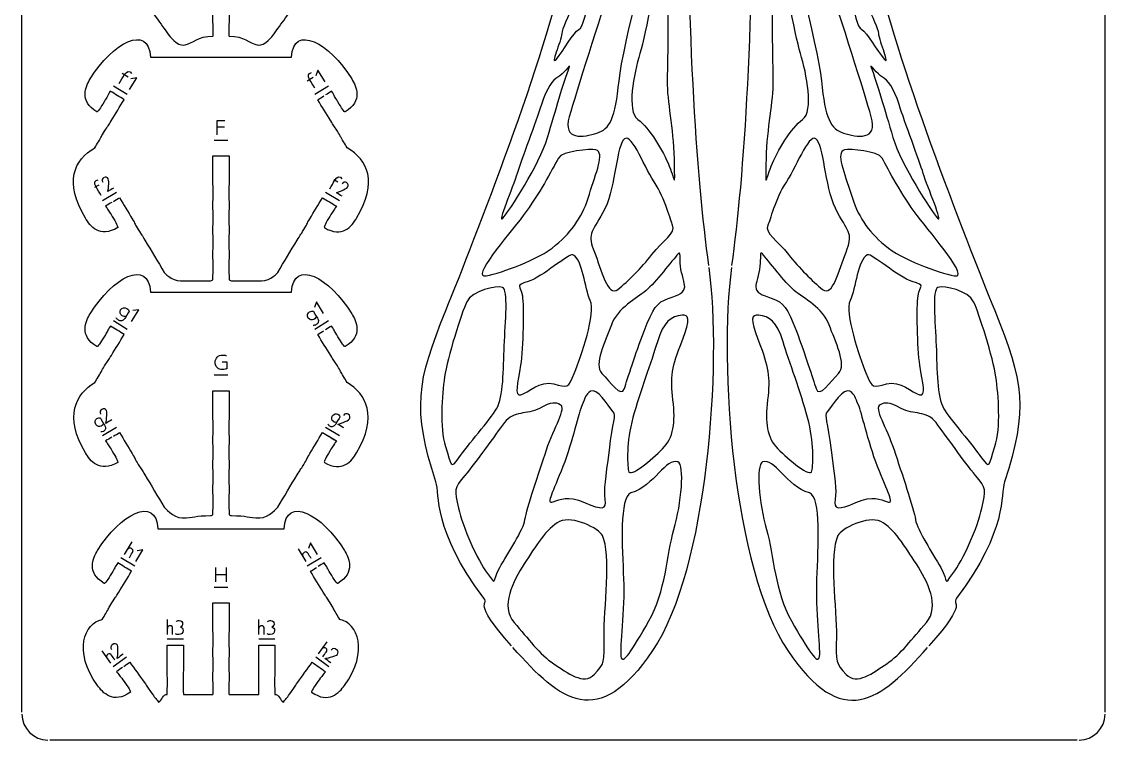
# Model space of a CAD drawing. Extents: x 0 to 200, y 0 to 300.
# Drawn here: x 0.1 to 200.1, y 0.1 to 132.7 of the extents above; entities that cross this region are included whole.
import ezdxf

# ---------------------------------------------------------------- set-up
doc = ezdxf.new("R2010")
doc.units = 0
doc.header["$MEASUREMENT"] = 0
doc.layers.add('DEFAULT', color=7, linetype='CONTINUOUS')

msp = doc.modelspace()

# ---------------------------------------------------------------- linework, layer by layer
at = {"layer": 'DEFAULT', "color": 1}
for points in [[(0.1, 5.28), (0.1, 294.92)], [(200.1, 5.28), (200.1, 294.92)], [(194.92, 0.1), (5.28, 0.1)]]:
    msp.add_lwpolyline(points, dxfattribs=at)
at = {"layer": 'DEFAULT', "color": 7}
for points in [[(18.65, 123.16), (19.78, 122.47)], [(20, 120.12), (21.33, 122.28), (20.25, 122.14)], [(52.78, 121.72), (53.91, 122.41)], [(56.1, 121.55), (54.78, 123.71), (54.42, 122.68)], [(19.59, 119.2), (17.03, 120.77)], [(56.74, 120.76), (54.18, 119.19)], [(36.18, 111.79), (36.18, 114.42), (37.59, 114.42)], [(36.18, 113.26), (37.51, 113.26)], [(35.64, 110.79), (38.14, 110.79)], [(13.61, 102.1), (14.38, 102.56)], [(57.72, 103.56), (58.48, 103.11)], [(17.61, 101.13), (15.03, 99.58)], [(58.75, 99.58), (56.17, 101.13)], [(55.81, 78.82), (54.49, 80.99), (54.12, 79.96)], [(20.39, 77.34), (21.72, 79.5), (20.64, 79.36)], [(19.6, 75.9), (17.04, 77.46)], [(56.74, 77.46), (54.18, 75.89)], [(35.64, 67.49), (38.14, 67.49)], [(17.61, 57.82), (15.03, 56.28)], [(55.61, 56.88), (58.18, 55.34)], [(58.75, 56.28), (56.17, 57.82)], [(19.07, 34.35), (20.51, 36.71)], [(54.71, 34.35), (53.39, 36.51), (53.02, 35.48)], [(21.16, 33.07), (22.48, 35.23), (21.4, 35.08)], [(52.62, 33.07), (51.17, 35.43)], [(20.96, 32.22), (18.4, 33.79)], [(55.37, 33.79), (52.81, 32.22)], [(35.91, 29.36), (35.91, 31.99)], [(37.86, 30.6), (35.91, 30.6)], [(37.86, 31.99), (37.86, 29.36)], [(35.64, 28.36), (38.14, 28.36)], [(27, 19.59), (27, 22.36)], [(43.89, 19.59), (43.89, 22.36)], [(29.94, 18.77), (26.94, 18.77)], [(46.84, 18.77), (43.84, 18.77)], [(54.88, 16.05), (56.49, 18.29)], [(16.54, 14.36), (14.93, 16.61)], [(19.42, 15.41), (16.98, 13.66)], [(56.79, 13.66), (54.36, 15.41)]]:
    msp.add_lwpolyline(points, dxfattribs=at)
at = {"layer": 'DEFAULT', "color": 1}
for points, knots in [([(112.41, 188.32), (112.85, 188.4), (113.28, 188.48), (113.72, 188.55), (113.46, 190.05), (113.19, 191.54), (112.93, 193.03), (112.74, 194.15), (112.69, 194.02), (112.48, 195.26), (112.26, 196.51), (112.34, 196.39), (112.14, 197.51), (114.97, 198.01), (118.01, 196.78), (118.38, 194.65), (119.04, 190.92), (119.5, 182.3), (120.51, 180.51), (122.74, 176.54), (123.11, 177.27), (123.05, 171.42), (122.63, 132.82), (124.58, 103.84), (126.87, 87.65)], [0, 0, 0, 0, 3.756661, 3.756661, 3.756661, 16.652691, 16.652691, 16.652691, 17.652691, 17.652691, 17.652691, 18.652691, 18.652691, 18.652691, 19.652691, 19.652691, 19.652691, 20.652691, 20.652691, 20.652691, 21.652691, 21.652691, 21.652691, 22.652691, 22.652691, 22.652691, 22.652691]), ([(131.18, 87.65), (133.47, 103.84), (135.42, 132.82), (135, 171.42), (134.94, 177.27), (135.31, 176.54), (137.54, 180.51), (138.55, 182.3), (139.01, 190.92), (139.67, 194.65), (140.04, 196.78), (143.08, 198.01), (145.91, 197.51), (145.71, 196.39), (145.8, 196.51), (145.58, 195.26), (145.36, 194.02), (145.32, 194.15), (145.12, 193.03), (144.86, 191.54), (144.6, 190.05), (144.33, 188.55), (144.77, 188.48), (145.2, 188.4), (145.64, 188.32)], [0, 0, 0, 0, 1, 1, 1, 2, 2, 2, 3, 3, 3, 4, 4, 4, 5, 5, 5, 6, 6, 6, 18.89603, 18.89603, 18.89603, 22.652691, 22.652691, 22.652691, 22.652691]), ([(90.52, 17.5), (82.84, 26.21), (86.53, 24.77), (85.39, 26.3), (75.88, 38.98), (77.33, 45.43), (76.55, 47.79), (72.16, 61.19), (73.04, 66.19), (78.36, 79.35), (83.68, 92.51), (97.08, 126.48), (100.42, 143.62), (104.67, 165.41), (105.83, 155.1), (105.36, 161.7), (104.9, 168.3), (105.29, 171.05), (106.12, 173.44), (106.95, 175.82), (103.68, 176.28), (103.36, 179.89), (103.09, 182.84), (105.67, 184.39), (104.3, 192.16), (103.93, 194.29), (106.35, 196.49), (109.19, 196.99), (109.38, 195.87), (109.42, 196.01), (109.64, 194.76), (109.86, 193.52), (109.78, 193.63), (109.98, 192.51), (110.24, 191.02), (110.5, 189.52), (110.76, 188.03), (111.2, 188.11), (111.63, 188.18), (112.07, 188.26)], [0, 0, 0, 0, 1, 1, 1, 2, 2, 2, 3, 3, 3, 4, 4, 4, 5, 5, 5, 6, 6, 6, 7, 7, 7, 8, 8, 8, 9, 9, 9, 10, 10, 10, 11, 11, 11, 23.904147, 23.904147, 23.904147, 27.660807, 27.660807, 27.660807, 27.660807]), ([(145.98, 188.26), (146.42, 188.18), (146.85, 188.11), (147.29, 188.03), (147.55, 189.52), (147.81, 191.02), (148.08, 192.51), (148.27, 193.63), (148.19, 193.52), (148.41, 194.76), (148.63, 196.01), (148.67, 195.87), (148.87, 196.99), (151.7, 196.49), (154.13, 194.29), (153.75, 192.16), (152.38, 184.39), (154.96, 182.84), (154.69, 179.89), (154.37, 176.28), (151.1, 175.82), (151.93, 173.44), (152.76, 171.05), (153.16, 168.3), (152.69, 161.7), (152.22, 155.1), (153.38, 165.41), (157.63, 143.62), (160.97, 126.48), (174.37, 92.51), (179.69, 79.35), (185.01, 66.19), (185.9, 61.19), (181.5, 47.79), (180.72, 45.43), (182.17, 38.98), (172.66, 26.3), (171.52, 24.77), (175.21, 26.21), (167.53, 17.5)], [0, 0, 0, 0, 3.746812, 3.746812, 3.746812, 16.65269, 16.65269, 16.65269, 17.65269, 17.65269, 17.65269, 18.65269, 18.65269, 18.65269, 19.65269, 19.65269, 19.65269, 20.65269, 20.65269, 20.65269, 21.65269, 21.65269, 21.65269, 22.65269, 22.65269, 22.65269, 23.65269, 23.65269, 23.65269, 24.65269, 24.65269, 24.65269, 25.65269, 25.65269, 25.65269, 26.65269, 26.65269, 26.65269, 27.65269, 27.65269, 27.65269, 27.65269]), ([(118.19, 154.3), (116.77, 149.23), (111.04, 128.63), (110.35, 121.73), (109.66, 114.82), (108.65, 112.83), (106.26, 112.09), (103.87, 111.35), (99.85, 110.62), (101.15, 115.13), (102.44, 119.63), (106.75, 133.1), (109.27, 140.95), (111.79, 148.81), (116.91, 162.86), (117.73, 166.21), (118.11, 167.77), (119.61, 159.37), (118.19, 154.3)], [1, 1, 1, 1, 2, 2, 2, 3, 3, 3, 4, 4, 4, 5, 5, 5, 6, 6, 6, 7, 7, 7, 7]), ([(140.32, 166.21), (141.14, 162.86), (146.26, 148.81), (148.78, 140.95), (151.31, 133.1), (155.62, 119.63), (156.91, 115.13), (158.2, 110.62), (154.18, 111.35), (151.79, 112.09), (149.4, 112.83), (148.39, 114.82), (147.7, 121.73), (147.01, 128.63), (141.28, 149.23), (139.86, 154.3), (138.44, 159.37), (139.94, 167.77), (140.32, 166.21)], [1, 1, 1, 1, 2, 2, 2, 3, 3, 3, 4, 4, 4, 5, 5, 5, 6, 6, 6, 7, 7, 7, 7]), ([(18.59, 139.97), (18.95, 140.23), (19.31, 140.49), (19.67, 140.75), (20.55, 139.51), (21.44, 138.28), (22.32, 137.05), (22.99, 136.12), (22.86, 136.19), (23.6, 135.17), (24.33, 134.13), (24.31, 134.27), (24.99, 133.35), (25.74, 132.3), (26.5, 131.24), (27.26, 130.18), (27.26, 130.18), (28.82, 128.13), (30.04, 128.33), (31.87, 128.64), (32.56, 129.99), (35.4, 129.99), (35.46, 129.99), (35.46, 130.41), (35.46, 130.97), (35.46, 132.23), (35.4, 132.11), (35.4, 133.24), (35.4, 134.38), (35.46, 134.25), (35.46, 135.52), (35.46, 136.78), (35.4, 136.65), (35.4, 137.79), (35.4, 138.93), (35.46, 138.8), (35.46, 140.07), (35.46, 141.33), (35.4, 141.21), (35.4, 142.34), (35.4, 143.86), (35.4, 145.38), (35.4, 146.89), (36.4, 146.89), (37.39, 146.89), (38.39, 146.89), (38.39, 145.38), (38.39, 143.86), (38.39, 142.34), (38.39, 141.21), (38.33, 141.33), (38.33, 140.07), (38.33, 138.8), (38.39, 138.93), (38.39, 137.79), (38.39, 136.65), (38.33, 136.78), (38.33, 135.52), (38.33, 134.25), (38.39, 134.38), (38.39, 133.24), (38.39, 132.11), (38.33, 132.23), (38.33, 130.97), (38.33, 130.41), (38.33, 129.99), (38.39, 129.99), (41.23, 129.99), (41.92, 128.64), (43.75, 128.33), (44.97, 128.13), (46.53, 130.18), (46.53, 130.18), (47.29, 131.24), (48.04, 132.3), (48.8, 133.35), (49.46, 134.27), (49.45, 134.14), (50.18, 135.17), (50.92, 136.19), (50.79, 136.12), (51.45, 137.05), (52.34, 138.28), (53.22, 139.51), (54.1, 140.75), (54.92, 140.16), (55.73, 139.58), (56.54, 139), (55.88, 138.08), (55.9, 138.21), (55.17, 137.18), (54.43, 136.16), (53.87, 135.32), (54, 135.22), (57.17, 132.95), (59.11, 135.12), (60.08, 136.46), (64.63, 142.8), (62.63, 149.33), (59.2, 148.62), (58.98, 148.99), (58.75, 149.36), (58.52, 149.73), (57.93, 150.7), (58.05, 150.62), (57.39, 151.7), (56.73, 152.78), (56.74, 152.64), (56.15, 153.61), (55.36, 154.9), (54.57, 156.2), (53.77, 157.49), (54.15, 157.72), (54.52, 157.95), (54.9, 158.18)], [0, 0, 0, 0, 3.75481, 3.75481, 3.75481, 16.653678, 16.653678, 16.653678, 17.653678, 17.653678, 17.653678, 18.653678, 18.653678, 18.653678, 29.71003, 29.71003, 29.71003, 30.71003, 30.71003, 30.71003, 31.71003, 31.71003, 31.71003, 32.71003, 32.71003, 32.71003, 33.71003, 33.71003, 33.71003, 34.71003, 34.71003, 34.71003, 35.71003, 35.71003, 35.71003, 36.71003, 36.71003, 36.71003, 37.71003, 37.71003, 37.71003, 50.61003, 50.61003, 50.61003, 59.11003, 59.11003, 59.11003, 72.01003, 72.01003, 72.01003, 73.01003, 73.01003, 73.01003, 74.01003, 74.01003, 74.01003, 75.01003, 75.01003, 75.01003, 76.01003, 76.01003, 76.01003, 77.01003, 77.01003, 77.01003, 78.01003, 78.01003, 78.01003, 79.01003, 79.01003, 79.01003, 80.01003, 80.01003, 80.01003, 91.054725, 91.054725, 91.054725, 92.054725, 92.054725, 92.054725, 93.054725, 93.054725, 93.054725, 105.947766, 105.947766, 105.947766, 114.453629, 114.453629, 114.453629, 115.453629, 115.453629, 115.453629, 116.453629, 116.453629, 116.453629, 117.453629, 117.453629, 117.453629, 118.453629, 118.453629, 118.453629, 122.142653, 122.142653, 122.142653, 123.142653, 123.142653, 123.142653, 124.142653, 124.142653, 124.142653, 137.048562, 137.048562, 137.048562, 140.801108, 140.801108, 140.801108, 140.801108]), ([(99.78, 130.49), (99.9, 132.01), (103.8, 139.46), (105.9, 143.29), (108, 147.12), (109.17, 148.62), (109.11, 148.06), (108.98, 146.95), (105.69, 138.9), (104.95, 136.73), (104.21, 134.57), (103.79, 131.58), (102.9, 131.18), (102.01, 130.79), (100.04, 127.2), (98.78, 125.76), (97.52, 124.32), (99.66, 128.96), (99.78, 130.49)], [1, 1, 1, 1, 2, 2, 2, 3, 3, 3, 4, 4, 4, 5, 5, 5, 6, 6, 6, 7, 7, 7, 7]), ([(119.3, 121.71), (119.24, 117.96), (120.44, 113.17), (120.56, 107.38), (120.68, 101.6), (120.76, 103.14), (119.62, 105.99), (118.49, 108.83), (115.93, 113.08), (113.82, 114.62), (111.71, 116.16), (113.08, 123.02), (114.21, 126.78), (115.34, 130.52), (117.27, 142.03), (118.38, 145.26), (119.9, 149.67), (119.35, 125.47), (119.3, 121.71)], [1, 1, 1, 1, 2, 2, 2, 3, 3, 3, 4, 4, 4, 5, 5, 5, 6, 6, 6, 7, 7, 7, 7]), ([(139.67, 145.26), (140.79, 142.03), (142.71, 130.52), (143.84, 126.78), (144.97, 123.02), (146.34, 116.16), (144.23, 114.62), (142.13, 113.08), (139.57, 108.83), (138.43, 105.99), (137.29, 103.14), (137.37, 101.6), (137.49, 107.38), (137.61, 113.17), (138.82, 117.96), (138.76, 121.71), (138.7, 125.47), (138.15, 149.67), (139.67, 145.26)], [1, 1, 1, 1, 2, 2, 2, 3, 3, 3, 4, 4, 4, 5, 5, 5, 6, 6, 6, 7, 7, 7, 7]), ([(159.27, 125.76), (158.01, 127.2), (156.04, 130.79), (155.16, 131.18), (154.27, 131.58), (153.84, 134.57), (153.1, 136.73), (152.36, 138.9), (149.08, 146.95), (148.95, 148.06), (148.88, 148.62), (150.05, 147.12), (152.15, 143.29), (154.25, 139.46), (158.16, 132.01), (158.28, 130.49), (158.39, 128.96), (160.53, 124.32), (159.27, 125.76)], [1, 1, 1, 1, 2, 2, 2, 3, 3, 3, 4, 4, 4, 5, 5, 5, 6, 6, 6, 7, 7, 7, 7]), ([(16.74, 99.32), (16.36, 99.09), (15.98, 98.87), (15.6, 98.64), (16.18, 97.67), (16.17, 97.8), (16.82, 96.72), (17.46, 95.64), (17.95, 94.76), (17.82, 94.67), (14.47, 92.67), (12.71, 94.99), (11.86, 96.41), (7.85, 103.1), (9.78, 107.16), (13.59, 109.4), (13.81, 109.77), (14.04, 110.13), (14.26, 110.5), (14.86, 111.47), (14.74, 111.4), (15.4, 112.48), (16.06, 113.56), (16.05, 113.41), (16.64, 114.38), (17.43, 115.68), (18.22, 116.97), (19.02, 118.26), (18.16, 118.79), (17.31, 119.31), (16.46, 119.83), (15.86, 118.86), (15.98, 118.93), (15.32, 117.86), (14.66, 116.78), (14.11, 115.94), (13.97, 116.02), (10.64, 118.06), (11.89, 120.69), (12.75, 122.1), (16.83, 128.75), (23.53, 132.35), (23.89, 126.1), (32.55, 126.1), (41.22, 126.1), (49.89, 126.1), (50.24, 132.34), (56.95, 128.75), (61.02, 122.09), (61.88, 120.68), (63.12, 118.05), (59.8, 116.01), (59.66, 115.93), (59.11, 116.77), (58.45, 117.86), (57.79, 118.92), (57.91, 118.85), (57.31, 119.82), (56.93, 119.59), (56.56, 119.36), (56.18, 119.13)], [0, 0, 0, 0, 3.762685, 3.762685, 3.762685, 4.762685, 4.762685, 4.762685, 5.762685, 5.762685, 5.762685, 6.762685, 6.762685, 6.762685, 7.762685, 7.762685, 7.762685, 11.443174, 11.443174, 11.443174, 12.443174, 12.443174, 12.443174, 13.443174, 13.443174, 13.443174, 26.343856, 26.343856, 26.343856, 34.845392, 34.845392, 34.845392, 35.845392, 35.845392, 35.845392, 36.845392, 36.845392, 36.845392, 37.845392, 37.845392, 37.845392, 38.845392, 38.845392, 38.845392, 112.545392, 112.545392, 112.545392, 113.545392, 113.545392, 113.545392, 114.545392, 114.545392, 114.545392, 115.545392, 115.545392, 115.545392, 116.545392, 116.545392, 116.545392, 120.306469, 120.306469, 120.306469, 120.306469]), ([(91.55, 104.66), (92.31, 107.13), (95, 114.14), (96.02, 117.36), (97.03, 120.57), (98.12, 121.87), (99.07, 122.42), (100.01, 122.96), (101.43, 124.9), (101.23, 124.39), (99.99, 121.13), (98.7, 116.46), (97.15, 111.31), (95.61, 106.16), (90.09, 97.73), (88.91, 96.41), (87.74, 95.1), (90.79, 102.19), (91.55, 104.66)], [1, 1, 1, 1, 2, 2, 2, 3, 3, 3, 4, 4, 4, 5, 5, 5, 6, 6, 6, 7, 7, 7, 7]), ([(169.14, 96.41), (167.97, 97.73), (162.44, 106.16), (160.9, 111.31), (159.35, 116.46), (158.06, 121.13), (156.82, 124.39), (156.63, 124.9), (158.04, 122.96), (158.99, 122.42), (159.93, 121.87), (161.02, 120.57), (162.04, 117.36), (163.05, 114.14), (165.74, 107.13), (166.5, 104.66), (167.26, 102.19), (170.31, 95.1), (169.14, 96.41)], [1, 1, 1, 1, 2, 2, 2, 3, 3, 3, 4, 4, 4, 5, 5, 5, 6, 6, 6, 7, 7, 7, 7]), ([(17.04, 99.5), (17.42, 99.73), (17.79, 99.95), (18.17, 100.18), (18.95, 98.88), (19.73, 97.58), (20.5, 96.28), (21.09, 95.3), (20.97, 95.38), (21.62, 94.29), (22.27, 93.21), (22.26, 93.35), (22.84, 92.37), (24.03, 90.39), (25.22, 88.4), (26.41, 86.41), (26.41, 86.41), (27.71, 84.86), (29.39, 84.86), (31.53, 84.86), (32.12, 84.86), (34.96, 84.86), (35.19, 84.86), (35.39, 84.99), (35.39, 85.15), (35.39, 86.29), (35.45, 86.15), (35.45, 87.42), (35.45, 88.68), (35.39, 88.56), (35.39, 89.7), (35.39, 90.83), (35.45, 90.71), (35.45, 91.97), (35.45, 93.23), (35.39, 93.11), (35.39, 94.25), (35.39, 95.38), (35.45, 95.25), (35.45, 96.52), (35.45, 97.78), (35.39, 97.66), (35.39, 98.79), (35.39, 99.93), (35.45, 99.8), (35.45, 101.07), (35.45, 102.33), (35.39, 102.21), (35.39, 103.35), (35.39, 104.86), (35.39, 106.38), (35.39, 107.89), (36.39, 107.89), (37.39, 107.89), (38.39, 107.89), (38.39, 106.38), (38.39, 104.86), (38.39, 103.35), (38.39, 102.21), (38.32, 102.33), (38.32, 101.07), (38.32, 99.8), (38.39, 99.93), (38.39, 98.79), (38.39, 97.66), (38.32, 97.78), (38.32, 96.52), (38.32, 95.25), (38.39, 95.38), (38.39, 94.25), (38.39, 93.11), (38.32, 93.23), (38.32, 91.97), (38.32, 90.71), (38.39, 90.83), (38.39, 89.7), (38.39, 88.56), (38.32, 88.68), (38.32, 87.42), (38.32, 86.15), (38.39, 86.29), (38.39, 85.15), (38.39, 84.99), (38.58, 84.86), (38.81, 84.86), (41.66, 84.86), (42.25, 84.86), (44.39, 84.86), (46.07, 84.86), (47.37, 86.41), (47.37, 86.41), (48.56, 88.4), (49.75, 90.38), (50.94, 92.37), (51.52, 93.35), (51.51, 93.21), (52.16, 94.29), (52.81, 95.38), (52.69, 95.3), (53.27, 96.28), (54.05, 97.58), (54.83, 98.88), (55.61, 100.18), (56.46, 99.67), (57.32, 99.15), (58.18, 98.64), (57.6, 97.67), (57.61, 97.8), (56.96, 96.72), (56.31, 95.64), (55.83, 94.76), (55.96, 94.67), (59.3, 92.67), (61.07, 94.99), (61.92, 96.41), (65.93, 103.1), (63.99, 107.15), (60.19, 109.39), (59.96, 109.76), (59.73, 110.13), (59.5, 110.5), (58.9, 111.46), (59.03, 111.39), (58.37, 112.47), (57.71, 113.54), (57.72, 113.4), (57.13, 114.37), (56.34, 115.67), (55.54, 116.96), (54.75, 118.25), (55.13, 118.48), (55.51, 118.72), (55.88, 118.95)], [0, 0, 0, 0, 3.754104, 3.754104, 3.754104, 16.633685, 16.633685, 16.633685, 17.633685, 17.633685, 17.633685, 18.633685, 18.633685, 18.633685, 38.33202, 38.33202, 38.33202, 39.33202, 39.33202, 39.33202, 40.33202, 40.33202, 40.33202, 41.33202, 41.33202, 41.33202, 42.33202, 42.33202, 42.33202, 43.33202, 43.33202, 43.33202, 44.33202, 44.33202, 44.33202, 45.33202, 45.33202, 45.33202, 46.33202, 46.33202, 46.33202, 47.33202, 47.33202, 47.33202, 48.33202, 48.33202, 48.33202, 49.33202, 49.33202, 49.33202, 62.22202, 62.22202, 62.22202, 70.72202, 70.72202, 70.72202, 83.61202, 83.61202, 83.61202, 84.61202, 84.61202, 84.61202, 85.61202, 85.61202, 85.61202, 86.61202, 86.61202, 86.61202, 87.61202, 87.61202, 87.61202, 88.61202, 88.61202, 88.61202, 89.61202, 89.61202, 89.61202, 90.61202, 90.61202, 90.61202, 91.61202, 91.61202, 91.61202, 92.61202, 92.61202, 92.61202, 93.61202, 93.61202, 93.61202, 94.61202, 94.61202, 94.61202, 114.300088, 114.300088, 114.300088, 115.300088, 115.300088, 115.300088, 116.300088, 116.300088, 116.300088, 129.184796, 129.184796, 129.184796, 137.692845, 137.692845, 137.692845, 138.692845, 138.692845, 138.692845, 139.692845, 139.692845, 139.692845, 140.692845, 140.692845, 140.692845, 141.692845, 141.692845, 141.692845, 145.392318, 145.392318, 145.392318, 146.392318, 146.392318, 146.392318, 147.392318, 147.392318, 147.392318, 160.287778, 160.287778, 160.287778, 164.040324, 164.040324, 164.040324, 164.040324]), ([(120.24, 95.09), (120.89, 93.67), (118.44, 92.25), (116.43, 89.72), (114.43, 87.19), (112.03, 84.8), (110.15, 83.26), (108.27, 81.72), (107.1, 86.92), (105.81, 90.16), (104.52, 93.4), (105.16, 93.58), (107.39, 97.47), (109.61, 101.37), (109.78, 108.87), (111.11, 110.8), (112.44, 112.72), (114.7, 106.44), (116.82, 103.13), (118.95, 99.83), (119.84, 95.96), (120.24, 95.09)], [1, 1, 1, 1, 2, 2, 2, 3, 3, 3, 4, 4, 4, 5, 5, 5, 6, 6, 6, 7, 7, 7, 8, 8, 8, 8]), ([(141.23, 103.13), (143.35, 106.44), (145.61, 112.72), (146.94, 110.8), (148.28, 108.87), (148.44, 101.37), (150.67, 97.47), (152.89, 93.58), (153.53, 93.4), (152.24, 90.16), (150.95, 86.92), (149.79, 81.72), (147.91, 83.26), (146.03, 84.8), (143.62, 87.19), (141.63, 89.72), (139.62, 92.25), (137.16, 93.67), (137.81, 95.09), (138.22, 95.96), (139.1, 99.83), (141.23, 103.13)], [1, 1, 1, 1, 2, 2, 2, 3, 3, 3, 4, 4, 4, 5, 5, 5, 6, 6, 6, 7, 7, 7, 8, 8, 8, 8]), ([(92.68, 96.91), (95.65, 100.83), (97.91, 105.22), (99.16, 107.5), (99.86, 108.8), (105.13, 109.24), (106.08, 109), (107.78, 108.56), (106.09, 104.78), (104.88, 100.81), (103.66, 96.84), (101.91, 94.14), (98.64, 91.4), (95.38, 88.66), (88.82, 86.4), (85.83, 85.77), (82.84, 85.14), (89.71, 93), (92.68, 96.91)], [1, 1, 1, 1, 2, 2, 2, 3, 3, 3, 4, 4, 4, 5, 5, 5, 6, 6, 6, 7, 7, 7, 7]), ([(172.22, 85.77), (169.23, 86.4), (162.67, 88.66), (159.41, 91.4), (156.15, 94.14), (154.39, 96.84), (153.18, 100.81), (151.96, 104.78), (150.27, 108.56), (151.97, 109), (152.92, 109.24), (158.19, 108.8), (158.89, 107.5), (160.14, 105.22), (162.4, 100.83), (165.37, 96.91), (168.35, 93), (175.21, 85.14), (172.22, 85.77)], [1, 1, 1, 1, 2, 2, 2, 3, 3, 3, 4, 4, 4, 5, 5, 5, 6, 6, 6, 7, 7, 7, 7]), ([(121.69, 87.57), (121.89, 85.97), (122.52, 84.37), (122.47, 83.76), (122.39, 82.62), (121.47, 82.3), (119.42, 81.59), (117.38, 80.9), (116.61, 79.83), (114.98, 75.59), (113.35, 71.34), (111.93, 66.79), (111.34, 64.99), (110.75, 63.2), (108.73, 66.14), (107.18, 67.78), (105.63, 69.44), (107.78, 73.6), (108.93, 76.74), (110.09, 79.87), (113.59, 81.59), (115.35, 83.07), (117.1, 84.55), (120.13, 88.57), (121.25, 89.83), (121.81, 90.45), (121.51, 88.94), (121.69, 87.57)], [1, 1, 1, 1, 2, 2, 2, 3, 3, 3, 4, 4, 4, 5, 5, 5, 6, 6, 6, 7, 7, 7, 8, 8, 8, 9, 9, 9, 10, 10, 10, 10]), ([(136.81, 89.83), (137.92, 88.57), (140.95, 84.55), (142.7, 83.07), (144.46, 81.59), (147.96, 79.87), (149.12, 76.74), (150.28, 73.6), (152.42, 69.44), (150.87, 67.78), (149.32, 66.14), (147.31, 63.2), (146.71, 64.99), (146.12, 66.79), (144.7, 71.34), (143.08, 75.59), (141.45, 79.83), (140.67, 80.9), (138.63, 81.59), (136.58, 82.3), (135.67, 82.62), (135.58, 83.76), (135.53, 84.37), (136.16, 85.97), (136.36, 87.57), (136.54, 88.94), (136.25, 90.45), (136.81, 89.83)], [1, 1, 1, 1, 2, 2, 2, 3, 3, 3, 4, 4, 4, 5, 5, 5, 6, 6, 6, 7, 7, 7, 8, 8, 8, 9, 9, 9, 10, 10, 10, 10]), ([(16.74, 56.02), (16.36, 55.79), (15.98, 55.56), (15.6, 55.34), (16.18, 54.37), (16.17, 54.5), (16.82, 53.42), (17.46, 52.33), (17.95, 51.46), (17.82, 51.37), (14.47, 49.37), (12.71, 51.69), (11.87, 53.11), (7.85, 59.8), (10.12, 64.06), (13.59, 66.09), (13.82, 66.46), (14.05, 66.83), (14.27, 67.2), (14.87, 68.16), (14.74, 68.09), (15.41, 69.17), (16.07, 70.25), (16.06, 70.1), (16.65, 71.08), (17.44, 72.37), (18.23, 73.66), (19.02, 74.96), (18.17, 75.48), (17.32, 76), (16.47, 76.52), (15.87, 75.55), (15.99, 75.62), (15.33, 74.55), (14.67, 73.47), (14.11, 72.63), (13.98, 72.71), (10.65, 74.75), (11.89, 77.38), (12.75, 78.79), (16.83, 85.45), (23.53, 89.04), (23.89, 82.79), (32.55, 82.79), (41.22, 82.79), (49.89, 82.79), (50.24, 89.04), (56.95, 85.45), (61.02, 78.79), (61.89, 77.38), (63.13, 74.74), (59.8, 72.71), (59.66, 72.63), (59.11, 73.47), (58.45, 74.55), (57.79, 75.62), (57.91, 75.55), (57.31, 76.52), (56.93, 76.29), (56.56, 76.06), (56.18, 75.83)], [0, 0, 0, 0, 3.762685, 3.762685, 3.762685, 4.762685, 4.762685, 4.762685, 5.762685, 5.762685, 5.762685, 6.762685, 6.762685, 6.762685, 7.762685, 7.762685, 7.762685, 11.443174, 11.443174, 11.443174, 12.443174, 12.443174, 12.443174, 13.443174, 13.443174, 13.443174, 26.338635, 26.338635, 26.338635, 34.84017, 34.84017, 34.84017, 35.84017, 35.84017, 35.84017, 36.84017, 36.84017, 36.84017, 37.84017, 37.84017, 37.84017, 38.84017, 38.84017, 38.84017, 112.54017, 112.54017, 112.54017, 113.54017, 113.54017, 113.54017, 114.54017, 114.54017, 114.54017, 115.54017, 115.54017, 115.54017, 116.54017, 116.54017, 116.54017, 120.292716, 120.292716, 120.292716, 120.292716]), ([(92.24, 63.85), (90.91, 63.49), (91.7, 66.01), (92.18, 69.27), (92.66, 72.53), (92.8, 80.14), (92.51, 82.1), (92.22, 84.07), (90.97, 83.94), (93.58, 84.73), (96.2, 85.51), (101.08, 89.97), (101.84, 89.64), (103.67, 88.82), (103.98, 83.43), (105.05, 81.22), (106.12, 79.01), (103.32, 70.83), (102.13, 67.86), (100.94, 64.88), (100.82, 65.2), (98.31, 65.85), (95.8, 66.5), (93.57, 64.21), (92.24, 63.85)], [1, 1, 1, 1, 2, 2, 2, 3, 3, 3, 4, 4, 4, 5, 5, 5, 6, 6, 6, 7, 7, 7, 8, 8, 8, 9, 9, 9, 9]), ([(159.74, 65.85), (157.23, 65.2), (157.11, 64.88), (155.92, 67.86), (154.73, 70.83), (151.94, 79.01), (153, 81.22), (154.07, 83.43), (154.38, 88.82), (156.22, 89.64), (156.97, 89.97), (161.86, 85.51), (164.47, 84.73), (167.08, 83.94), (165.83, 84.07), (165.54, 82.1), (165.25, 80.14), (165.39, 72.53), (165.87, 69.27), (166.35, 66.01), (167.14, 63.49), (165.81, 63.85), (164.48, 64.21), (162.25, 66.5), (159.74, 65.85)], [1, 1, 1, 1, 2, 2, 2, 3, 3, 3, 4, 4, 4, 5, 5, 5, 6, 6, 6, 7, 7, 7, 8, 8, 8, 9, 9, 9, 9]), ([(126.92, 87.3), (129.37, 69.78), (126.65, 31.47), (116.55, 16.64), (106.45, 1.82), (99.62, 7.23), (90.75, 17.24)], [0, 0, 0, 0, 1, 1, 1, 2, 2, 2, 2]), ([(131.13, 87.3), (128.68, 69.78), (131.4, 31.47), (141.5, 16.64), (151.6, 1.82), (158.44, 7.23), (167.3, 17.24)], [0, 0, 0, 0, 1, 1, 1, 2, 2, 2, 2]), ([(78.32, 54.3), (77.21, 57.81), (77.66, 63.72), (78.15, 67.15), (78.64, 70.58), (81.27, 78.93), (82.25, 81), (83.23, 83.07), (87.72, 84.03), (88.84, 83.64), (89.96, 83.24), (89.35, 77.31), (89.17, 72.88), (88.98, 68.45), (89.05, 63.44), (87.74, 61.25), (86.6, 59.33), (82.31, 54.39), (80.78, 52.21), (79.25, 50.03), (79.43, 50.78), (78.32, 54.3)], [1, 1, 1, 1, 2, 2, 2, 3, 3, 3, 4, 4, 4, 5, 5, 5, 6, 6, 6, 7, 7, 7, 8, 8, 8, 8]), ([(177.27, 52.21), (175.74, 54.39), (171.45, 59.33), (170.31, 61.25), (169, 63.44), (169.07, 68.45), (168.88, 72.88), (168.7, 77.31), (168.09, 83.24), (169.21, 83.64), (170.33, 84.03), (174.82, 83.07), (175.8, 81), (176.78, 78.93), (179.41, 70.58), (179.9, 67.15), (180.39, 63.72), (180.84, 57.81), (179.73, 54.3), (178.62, 50.78), (178.81, 50.03), (177.27, 52.21)], [1, 1, 1, 1, 2, 2, 2, 3, 3, 3, 4, 4, 4, 5, 5, 5, 6, 6, 6, 7, 7, 7, 8, 8, 8, 8]), ([(121.92, 73.62), (120.14, 69.16), (119.77, 67.01), (120.29, 62.88), (120.82, 58.74), (120.39, 55.88), (118.4, 53.89), (116.41, 51.9), (112.29, 48.38), (112.09, 49.78), (111.9, 51.18), (111.63, 54.99), (112.91, 59.64), (114.18, 64.3), (116.31, 69.95), (117.44, 73.62), (118.57, 77.29), (119.95, 78.36), (121.98, 78.52), (123.15, 78.61), (123.69, 78.09), (121.92, 73.62)], [1, 1, 1, 1, 2, 2, 2, 3, 3, 3, 4, 4, 4, 5, 5, 5, 6, 6, 6, 7, 7, 7, 8, 8, 8, 8]), ([(136.07, 78.52), (138.1, 78.36), (139.49, 77.29), (140.62, 73.62), (141.75, 69.95), (143.87, 64.3), (145.15, 59.64), (146.42, 54.99), (146.16, 51.18), (145.96, 49.78), (145.76, 48.38), (141.64, 51.9), (139.66, 53.89), (137.67, 55.88), (137.23, 58.74), (137.76, 62.88), (138.28, 67.01), (137.91, 69.16), (136.14, 73.62), (134.36, 78.09), (134.91, 78.61), (136.07, 78.52)], [1, 1, 1, 1, 2, 2, 2, 3, 3, 3, 4, 4, 4, 5, 5, 5, 6, 6, 6, 7, 7, 7, 8, 8, 8, 8]), ([(17.04, 56.2), (17.42, 56.42), (17.79, 56.65), (18.17, 56.88), (18.95, 55.58), (19.73, 54.28), (20.5, 52.98), (21.09, 52), (20.97, 52.07), (21.62, 50.99), (22.27, 49.9), (22.26, 50.04), (22.84, 49.07), (24.03, 47.08), (25.22, 45.09), (26.41, 43.11), (26.41, 43.11), (28.05, 41.13), (29.74, 41.13), (31.88, 41.13), (32.12, 41.55), (34.96, 41.55), (35.19, 41.55), (35.39, 41.68), (35.39, 41.84), (35.39, 42.98), (35.45, 42.85), (35.45, 44.12), (35.45, 45.38), (35.39, 45.26), (35.39, 46.39), (35.39, 47.53), (35.45, 47.4), (35.45, 48.67), (35.45, 49.93), (35.39, 49.8), (35.39, 50.94), (35.39, 52.08), (35.45, 51.95), (35.45, 53.22), (35.45, 54.48), (35.39, 54.36), (35.39, 55.49), (35.39, 56.63), (35.45, 56.5), (35.45, 57.77), (35.45, 59.03), (35.39, 58.9), (35.39, 60.04), (35.39, 61.56), (35.39, 63.07), (35.39, 64.59), (36.39, 64.59), (37.39, 64.59), (38.39, 64.59), (38.39, 63.07), (38.39, 61.56), (38.39, 60.04), (38.39, 58.9), (38.32, 59.03), (38.32, 57.77), (38.32, 56.5), (38.39, 56.63), (38.39, 55.49), (38.39, 54.36), (38.32, 54.48), (38.32, 53.22), (38.32, 51.95), (38.39, 52.08), (38.39, 50.94), (38.39, 49.8), (38.32, 49.93), (38.32, 48.67), (38.32, 47.4), (38.39, 47.53), (38.39, 46.39), (38.39, 45.26), (38.32, 45.38), (38.32, 44.12), (38.32, 42.85), (38.39, 42.98), (38.39, 41.84), (38.39, 41.68), (38.58, 41.55), (38.81, 41.55), (41.66, 41.55), (41.9, 41.13), (44.04, 41.13), (45.73, 41.13), (47.37, 43.11), (47.37, 43.11), (48.56, 45.1), (49.75, 47.08), (50.94, 49.07), (51.52, 50.04), (51.51, 49.9), (52.16, 50.99), (52.81, 52.07), (52.69, 52), (53.27, 52.98), (54.05, 54.28), (54.83, 55.58), (55.61, 56.88), (56.46, 56.37), (57.32, 55.85), (58.18, 55.34), (57.6, 54.37), (57.61, 54.5), (56.96, 53.42), (56.31, 52.33), (55.83, 51.46), (55.96, 51.37), (59.3, 49.37), (61.06, 51.68), (61.91, 53.1), (65.92, 59.8), (63.66, 64.06), (60.18, 66.08), (59.96, 66.45), (59.73, 66.83), (59.5, 67.2), (58.91, 68.16), (59.03, 68.09), (58.37, 69.17), (57.71, 70.24), (57.72, 70.1), (57.13, 71.07), (56.34, 72.37), (55.54, 73.66), (54.75, 74.95), (55.13, 75.18), (55.51, 75.42), (55.88, 75.65)], [0, 0, 0, 0, 3.754619, 3.754619, 3.754619, 16.635058, 16.635058, 16.635058, 17.635058, 17.635058, 17.635058, 18.635058, 18.635058, 18.635058, 38.332535, 38.332535, 38.332535, 39.332535, 39.332535, 39.332535, 40.332535, 40.332535, 40.332535, 41.332535, 41.332535, 41.332535, 42.332535, 42.332535, 42.332535, 43.332535, 43.332535, 43.332535, 44.332535, 44.332535, 44.332535, 45.332535, 45.332535, 45.332535, 46.332535, 46.332535, 46.332535, 47.332535, 47.332535, 47.332535, 48.332535, 48.332535, 48.332535, 49.332535, 49.332535, 49.332535, 62.222535, 62.222535, 62.222535, 70.722535, 70.722535, 70.722535, 83.612535, 83.612535, 83.612535, 84.612535, 84.612535, 84.612535, 85.612535, 85.612535, 85.612535, 86.612535, 86.612535, 86.612535, 87.612535, 87.612535, 87.612535, 88.612535, 88.612535, 88.612535, 89.612535, 89.612535, 89.612535, 90.612535, 90.612535, 90.612535, 91.612535, 91.612535, 91.612535, 92.612535, 92.612535, 92.612535, 93.612535, 93.612535, 93.612535, 94.612535, 94.612535, 94.612535, 114.300603, 114.300603, 114.300603, 115.300603, 115.300603, 115.300603, 116.300603, 116.300603, 116.300603, 129.193895, 129.193895, 129.193895, 137.701945, 137.701945, 137.701945, 138.701945, 138.701945, 138.701945, 139.701945, 139.701945, 139.701945, 140.701945, 140.701945, 140.701945, 141.701945, 141.701945, 141.701945, 145.399511, 145.399511, 145.399511, 146.399511, 146.399511, 146.399511, 147.399511, 147.399511, 147.399511, 160.294972, 160.294972, 160.294972, 164.047518, 164.047518, 164.047518, 164.047518]), ([(103.53, 61.97), (104.17, 63.29), (104.12, 63.92), (105.09, 64.48), (106.25, 65.15), (108.27, 61.99), (109.28, 60.71), (109.87, 59.97), (109.22, 58.98), (108.56, 53.59), (107.9, 48.2), (107.52, 46.45), (107.81, 44.54), (108.1, 42.63), (107.31, 42.55), (104, 43.95), (100.68, 45.35), (99.6, 44.5), (98.18, 44.07), (96.77, 43.64), (98.14, 45.82), (99.99, 50.59), (101.84, 55.35), (102.89, 60.64), (103.53, 61.97)], [1, 1, 1, 1, 2, 2, 2, 3, 3, 3, 4, 4, 4, 5, 5, 5, 6, 6, 6, 7, 7, 7, 8, 8, 8, 9, 9, 9, 9]), ([(158.06, 50.59), (159.91, 45.82), (161.28, 43.64), (159.87, 44.07), (158.46, 44.5), (157.38, 45.35), (154.06, 43.95), (150.74, 42.55), (149.96, 42.63), (150.24, 44.54), (150.53, 46.45), (150.16, 48.2), (149.49, 53.59), (148.83, 58.98), (148.18, 59.97), (148.77, 60.71), (149.78, 61.99), (151.8, 65.15), (152.97, 64.48), (153.93, 63.92), (153.89, 63.29), (154.52, 61.97), (155.16, 60.64), (156.21, 55.35), (158.06, 50.59)], [1, 1, 1, 1, 2, 2, 2, 3, 3, 3, 4, 4, 4, 5, 5, 5, 6, 6, 6, 7, 7, 7, 8, 8, 8, 9, 9, 9, 9]), ([(86.07, 30.87), (84.24, 33.24), (81.47, 39.43), (80.74, 42.9), (80.02, 46.36), (79.79, 46.46), (81.9, 48.96), (84.01, 51.46), (87.45, 56.38), (89.19, 58.7), (90.93, 61.02), (93.32, 60.05), (95.65, 61.33), (97.97, 62.61), (98.59, 62.43), (99.51, 62.01), (100.77, 61.43), (98.34, 57.87), (96.96, 53.67), (95.56, 49.47), (93.28, 42.78), (92.98, 40.81), (92.68, 38.84), (89.82, 34.61), (88.32, 31.96), (86.81, 29.32), (87.9, 28.49), (86.07, 30.87)], [1, 1, 1, 1, 2, 2, 2, 3, 3, 3, 4, 4, 4, 5, 5, 5, 6, 6, 6, 7, 7, 7, 8, 8, 8, 9, 9, 9, 10, 10, 10, 10]), ([(169.73, 31.96), (168.23, 34.61), (165.38, 38.84), (165.07, 40.81), (164.77, 42.78), (162.49, 49.47), (161.1, 53.67), (159.71, 57.87), (157.28, 61.43), (158.55, 62.01), (159.47, 62.43), (160.09, 62.61), (162.41, 61.33), (164.73, 60.05), (167.12, 61.02), (168.86, 58.7), (170.6, 56.38), (174.05, 51.46), (176.15, 48.96), (178.26, 46.46), (178.04, 46.36), (177.31, 42.9), (176.58, 39.43), (173.81, 33.24), (171.98, 30.87), (170.16, 28.49), (171.24, 29.32), (169.73, 31.96)], [1, 1, 1, 1, 2, 2, 2, 3, 3, 3, 4, 4, 4, 5, 5, 5, 6, 6, 6, 7, 7, 7, 8, 8, 8, 9, 9, 9, 10, 10, 10, 10]), ([(120.48, 38.98), (119.12, 34.18), (118.99, 27.55), (115.86, 22.11), (112.74, 16.68), (110.95, 13.8), (110.7, 15.58), (110.46, 17.37), (111.44, 24.03), (111.19, 29.88), (110.94, 35.72), (110.37, 45.05), (112.54, 45.72), (116.89, 47.07), (119.05, 52.3), (121.21, 51.44), (122.53, 50.92), (121.85, 43.79), (120.48, 38.98)], [1, 1, 1, 1, 2, 2, 2, 3, 3, 3, 4, 4, 4, 5, 5, 5, 6, 6, 6, 7, 7, 7, 7]), ([(136.85, 51.44), (139, 52.3), (141.17, 47.07), (145.51, 45.72), (147.68, 45.05), (147.12, 35.73), (146.87, 29.88), (146.62, 24.03), (147.6, 17.37), (147.35, 15.58), (147.1, 13.8), (145.31, 16.68), (142.19, 22.11), (139.06, 27.55), (138.94, 34.18), (137.57, 38.98), (136.2, 43.79), (135.53, 50.92), (136.85, 51.44)], [1, 1, 1, 1, 2, 2, 2, 3, 3, 3, 4, 4, 4, 5, 5, 5, 6, 6, 6, 7, 7, 7, 7]), ([(18.7, 13.54), (18.34, 13.28), (17.98, 13.02), (17.62, 12.76), (18.29, 11.84), (18.26, 11.97), (19, 10.95), (19.74, 9.92), (20.3, 9.08), (20.17, 8.99), (17.01, 6.72), (15.05, 8.88), (14.09, 10.23), (9.54, 16.56), (11.69, 21.73), (14.96, 22.41), (15.19, 22.78), (15.41, 23.15), (15.64, 23.52), (16.23, 24.49), (16.11, 24.42), (16.77, 25.49), (17.43, 26.57), (17.42, 26.43), (18.01, 27.4), (18.8, 28.69), (19.59, 29.99), (20.38, 31.28), (19.53, 31.8), (18.68, 32.32), (17.83, 32.85), (17.23, 31.88), (17.35, 31.95), (16.69, 30.87), (16.04, 29.79), (15.47, 28.95), (15.34, 29.04), (12.01, 31.07), (13.25, 33.7), (14.12, 35.12), (18.19, 41.77), (24.89, 45.37), (25.25, 39.12), (33.01, 39.12), (40.77, 39.12), (48.53, 39.12), (48.88, 45.37), (55.59, 41.77), (59.66, 35.12), (60.52, 33.71), (61.76, 31.07), (58.44, 29.04), (58.3, 28.95), (57.74, 29.79), (57.08, 30.87), (56.42, 31.95), (56.54, 31.88), (55.95, 32.85), (55.57, 32.62), (55.2, 32.39), (54.82, 32.16)], [0, 0, 0, 0, 3.75481, 3.75481, 3.75481, 4.75481, 4.75481, 4.75481, 5.75481, 5.75481, 5.75481, 6.75481, 6.75481, 6.75481, 7.75481, 7.75481, 7.75481, 11.440526, 11.440526, 11.440526, 12.440526, 12.440526, 12.440526, 13.440526, 13.440526, 13.440526, 26.335986, 26.335986, 26.335986, 34.837522, 34.837522, 34.837522, 35.837522, 35.837522, 35.837522, 36.837522, 36.837522, 36.837522, 37.837522, 37.837522, 37.837522, 38.837522, 38.837522, 38.837522, 104.807522, 104.807522, 104.807522, 105.807522, 105.807522, 105.807522, 106.807522, 106.807522, 106.807522, 107.807522, 107.807522, 107.807522, 108.807522, 108.807522, 108.807522, 112.560067, 112.560067, 112.560067, 112.560067]), ([(90.98, 21.84), (88.41, 24.8), (90.76, 29.45), (92.84, 32.63), (94.92, 35.81), (96.95, 39.25), (99.39, 40.44), (101.83, 41.63), (106.67, 39.16), (107.29, 37.87), (108.99, 34.36), (107.51, 24.2), (107.6, 19.28), (107.68, 14.37), (107.68, 14.32), (105.76, 12.24), (103.84, 10.17), (100.81, 12.58), (98.29, 14.23), (95.76, 15.88), (93.55, 18.89), (90.98, 21.84)], [1, 1, 1, 1, 2, 2, 2, 3, 3, 3, 4, 4, 4, 5, 5, 5, 6, 6, 6, 7, 7, 7, 8, 8, 8, 8]), ([(159.76, 14.23), (157.24, 12.58), (154.22, 10.17), (152.29, 12.24), (150.38, 14.32), (150.37, 14.37), (150.46, 19.28), (150.54, 24.2), (149.06, 34.36), (150.76, 37.87), (151.39, 39.16), (156.22, 41.63), (158.66, 40.44), (161.1, 39.25), (163.13, 35.81), (165.22, 32.63), (167.3, 29.45), (169.64, 24.8), (167.07, 21.84), (164.5, 18.89), (162.29, 15.88), (159.76, 14.23)], [1, 1, 1, 1, 2, 2, 2, 3, 3, 3, 4, 4, 4, 5, 5, 5, 6, 6, 6, 7, 7, 7, 8, 8, 8, 8]), ([(18.98, 13.74), (19.34, 14), (19.7, 14.26), (20.06, 14.51), (20.94, 13.28), (21.83, 12.05), (22.71, 10.82), (23.38, 9.89), (23.25, 9.95), (23.99, 8.93), (24.72, 7.9), (24.7, 8.04), (25.37, 7.12), (25.99, 7.56), (26.18, 8.57), (26.94, 8.57), (26.94, 9.71), (27.01, 9.58), (27.01, 10.84), (27.01, 12.11), (26.94, 11.98), (26.94, 13.12), (26.94, 14.64), (26.94, 16.15), (26.94, 17.67), (27.94, 17.67), (28.94, 17.67), (29.94, 17.67), (29.94, 16.15), (29.94, 14.64), (29.94, 13.12), (29.94, 11.98), (29.88, 12.11), (29.88, 10.84), (29.88, 9.58), (29.94, 9.71), (29.94, 8.57), (31.76, 8.57), (33.58, 8.57), (35.39, 8.57), (35.43, 8.57), (35.45, 9.32), (35.45, 9.54), (35.45, 10.8), (35.39, 10.68), (35.39, 11.81), (35.39, 12.95), (35.45, 12.82), (35.45, 14.09), (35.45, 15.35), (35.39, 15.23), (35.39, 16.36), (35.39, 17.5), (35.45, 17.37), (35.45, 18.64), (35.45, 19.9), (35.39, 19.78), (35.39, 20.92), (35.39, 22.43), (35.39, 23.95), (35.39, 25.46), (36.39, 25.46), (37.39, 25.46), (38.39, 25.46), (38.39, 23.95), (38.39, 22.43), (38.39, 20.92), (38.39, 19.78), (38.33, 19.9), (38.33, 18.64), (38.33, 17.37), (38.39, 17.5), (38.39, 16.36), (38.39, 15.23), (38.33, 15.35), (38.33, 14.09), (38.33, 12.82), (38.39, 12.95), (38.39, 11.81), (38.39, 10.68), (38.33, 10.8), (38.33, 9.54), (38.33, 9.32), (38.35, 8.57), (38.39, 8.57), (40.21, 8.57), (42.02, 8.57), (43.84, 8.57), (43.84, 9.71), (43.9, 9.58), (43.9, 10.84), (43.9, 12.11), (43.84, 11.98), (43.84, 13.12), (43.84, 14.64), (43.84, 16.15), (43.84, 17.67), (44.84, 17.67), (45.84, 17.67), (46.84, 17.67), (46.84, 16.15), (46.84, 14.64), (46.84, 13.12), (46.84, 11.98), (46.78, 12.11), (46.78, 10.84), (46.78, 9.58), (46.84, 9.71), (46.84, 8.57), (47.6, 8.57), (47.79, 7.56), (48.41, 7.12), (49.07, 8.04), (49.05, 7.9), (49.79, 8.93), (50.52, 9.95), (50.4, 9.89), (51.06, 10.82), (51.95, 12.05), (52.83, 13.28), (53.72, 14.51), (54.53, 13.93), (55.34, 13.35), (56.15, 12.76), (55.49, 11.84), (55.51, 11.97), (54.78, 10.95), (54.04, 9.92), (53.48, 9.08), (53.61, 8.99), (56.77, 6.72), (58.72, 8.89), (59.69, 10.23), (64.24, 16.56), (62.09, 21.73), (58.82, 22.41), (58.59, 22.78), (58.37, 23.15), (58.14, 23.52), (57.54, 24.49), (57.67, 24.42), (57.01, 25.49), (56.35, 26.57), (56.36, 26.43), (55.77, 27.4), (54.97, 28.69), (54.18, 29.99), (53.39, 31.28), (53.77, 31.51), (54.14, 31.74), (54.52, 31.97)], [0, 0, 0, 0, 3.754227, 3.754227, 3.754227, 16.646455, 16.646455, 16.646455, 17.646455, 17.646455, 17.646455, 18.646455, 18.646455, 18.646455, 19.646455, 19.646455, 19.646455, 20.646455, 20.646455, 20.646455, 21.646455, 21.646455, 21.646455, 34.546455, 34.546455, 34.546455, 43.046455, 43.046455, 43.046455, 55.946455, 55.946455, 55.946455, 56.946455, 56.946455, 56.946455, 57.946455, 57.946455, 57.946455, 73.396455, 73.396455, 73.396455, 74.396455, 74.396455, 74.396455, 75.396455, 75.396455, 75.396455, 76.396455, 76.396455, 76.396455, 77.396455, 77.396455, 77.396455, 78.396455, 78.396455, 78.396455, 79.396455, 79.396455, 79.396455, 92.285455, 92.285455, 92.285455, 100.785455, 100.785455, 100.785455, 113.674455, 113.674455, 113.674455, 114.674455, 114.674455, 114.674455, 115.674455, 115.674455, 115.674455, 116.674455, 116.674455, 116.674455, 117.674455, 117.674455, 117.674455, 118.674455, 118.674455, 118.674455, 119.674455, 119.674455, 119.674455, 135.114455, 135.114455, 135.114455, 136.114455, 136.114455, 136.114455, 137.114455, 137.114455, 137.114455, 150.014455, 150.014455, 150.014455, 158.524455, 158.524455, 158.524455, 171.424455, 171.424455, 171.424455, 172.424455, 172.424455, 172.424455, 173.424455, 173.424455, 173.424455, 174.424455, 174.424455, 174.424455, 175.424455, 175.424455, 175.424455, 176.424455, 176.424455, 176.424455, 189.322511, 189.322511, 189.322511, 197.828373, 197.828373, 197.828373, 198.828373, 198.828373, 198.828373, 199.828373, 199.828373, 199.828373, 200.828373, 200.828373, 200.828373, 201.828373, 201.828373, 201.828373, 205.514089, 205.514089, 205.514089, 206.514089, 206.514089, 206.514089, 207.514089, 207.514089, 207.514089, 220.40955, 220.40955, 220.40955, 224.162095, 224.162095, 224.162095, 224.162095])]:
    msp.add_open_spline(points, degree=3, knots=knots, dxfattribs=at)
at = {"layer": 'DEFAULT', "color": 7}
for points, knots in [([(18.12, 121.28), (18.44, 121.81), (18.77, 122.35), (19.1, 122.89), (19.52, 123.58), (20.05, 123.64), (20.38, 123.12)], [0, 0, 0, 0, 5.347378, 5.347378, 5.347378, 6.347378, 6.347378, 6.347378, 6.347378]), ([(54.22, 120.39), (53.89, 120.93), (53.56, 121.46), (53.23, 122), (52.81, 122.69), (52.99, 123.18), (53.6, 123.25)], [0, 0, 0, 0, 5.347708, 5.347708, 5.347708, 6.347708, 6.347708, 6.347708, 6.347708]), ([(17.06, 101.96), (16.71, 101.75), (16.36, 101.54), (16.01, 101.34), (16.01, 101.34), (16.32, 103.24), (16.08, 103.65), (15.89, 103.96), (15.6, 104.09), (15.22, 103.87), (15.02, 103.75), (14.81, 103.44), (15.05, 103.03)], [0, 0, 0, 0, 3.462901, 3.462901, 3.462901, 4.462901, 4.462901, 4.462901, 5.462901, 5.462901, 5.462901, 6.462901, 6.462901, 6.462901, 6.462901]), ([(56.95, 101.82), (57.28, 102.36), (57.6, 102.9), (57.92, 103.44), (58.34, 104.14), (58.86, 104.2), (59.2, 103.69)], [0, 0, 0, 0, 5.3475, 5.3475, 5.3475, 6.3475, 6.3475, 6.3475, 6.3475]), ([(14.79, 100.6), (14.47, 101.14), (14.14, 101.68), (13.82, 102.22), (13.4, 102.92), (13.59, 103.41), (14.2, 103.47)], [0, 0, 0, 0, 5.3475, 5.3475, 5.3475, 6.3475, 6.3475, 6.3475, 6.3475]), ([(59.23, 100.46), (58.88, 100.67), (58.53, 100.88), (58.18, 101.09), (58.18, 101.09), (60, 101.72), (60.24, 102.12), (60.43, 102.43), (60.41, 102.76), (60.04, 102.98), (59.84, 103.1), (59.46, 103.14), (59.22, 102.73)], [0, 0, 0, 0, 3.462901, 3.462901, 3.462901, 4.462901, 4.462901, 4.462901, 5.462901, 5.462901, 5.462901, 6.462901, 6.462901, 6.462901, 6.462901]), ([(19.34, 78.29), (19.18, 78.22), (18.87, 78.28), (18.63, 78.42), (18.25, 78.66), (18.14, 79.11), (18.37, 79.48), (18.65, 79.93), (19.15, 79.98), (19.5, 79.76), (19.77, 79.6), (19.91, 79.35), (19.91, 79.2), (19.83, 79.08), (19.12, 77.93), (19.12, 77.93), (18.89, 77.56), (18.8, 77.55), (18.58, 77.5), (18.35, 77.44), (18.12, 77.51), (17.95, 77.62), (17.78, 77.72), (17.62, 77.89), (17.56, 78.04)], [0, 0, 0, 0, 1, 1, 1, 2, 2, 2, 3, 3, 3, 4, 4, 4, 5, 5, 5, 6, 6, 6, 7, 7, 7, 8, 8, 8, 8]), ([(54.48, 78.32), (54.47, 78.14), (54.28, 77.89), (54.04, 77.74), (53.66, 77.51), (53.21, 77.62), (52.99, 77.99), (52.71, 78.45), (52.89, 78.91), (53.25, 79.13), (53.51, 79.29), (53.8, 79.3), (53.94, 79.23), (54, 79.11), (54.71, 77.95), (54.71, 77.95), (54.94, 77.58), (54.9, 77.5), (54.85, 77.28), (54.8, 77.05), (54.63, 76.88), (54.45, 76.77), (54.28, 76.67), (54.06, 76.6), (53.9, 76.61)], [0, 0, 0, 0, 1, 1, 1, 2, 2, 2, 3, 3, 3, 4, 4, 4, 5, 5, 5, 6, 6, 6, 7, 7, 7, 8, 8, 8, 8]), ([(37.1, 69.9), (37.39, 69.9), (37.68, 69.9), (37.97, 69.9), (37.97, 69.48), (37.97, 69.06), (37.97, 68.64), (37.81, 68.58), (37.51, 68.49), (37.16, 68.49), (36.76, 68.49), (36.43, 68.59), (36.18, 68.84), (35.95, 69.06), (35.81, 69.41), (35.81, 69.82), (35.81, 70.6), (36.35, 71.17), (37.23, 71.17), (37.54, 71.17), (37.78, 71.11), (37.89, 71.05)], [0, 0, 0, 0, 2.453, 2.453, 2.453, 6.033, 6.033, 6.033, 7.033, 7.033, 7.033, 8.033, 8.033, 8.033, 9.033, 9.033, 9.033, 10.033, 10.033, 10.033, 11.033, 11.033, 11.033, 11.033]), ([(16.73, 59.22), (16.36, 59), (15.99, 58.78), (15.62, 58.56), (15.62, 58.56), (16, 60.51), (15.76, 60.91), (15.57, 61.22), (15.27, 61.35), (14.87, 61.11), (14.66, 60.98), (14.42, 60.66), (14.67, 60.26)], [0, 0, 0, 0, 3.64366, 3.64366, 3.64366, 4.64366, 4.64366, 4.64366, 5.64366, 5.64366, 5.64366, 6.64366, 6.64366, 6.64366, 6.64366]), ([(58.28, 58.79), (58.13, 58.71), (57.84, 58.75), (57.63, 58.88), (57.28, 59.08), (57.21, 59.51), (57.43, 59.88), (57.71, 60.34), (58.17, 60.42), (58.48, 60.23), (58.72, 60.08), (58.84, 59.85), (58.83, 59.7), (58.76, 59.59), (58.06, 58.42), (58.06, 58.42), (57.84, 58.05), (57.75, 58.04), (57.54, 57.97), (57.33, 57.9), (57.13, 57.96), (56.97, 58.06), (56.82, 58.15), (56.68, 58.29), (56.63, 58.44)], [0, 0, 0, 0, 1, 1, 1, 2, 2, 2, 3, 3, 3, 4, 4, 4, 5, 5, 5, 6, 6, 6, 7, 7, 7, 8, 8, 8, 8]), ([(59.56, 57.72), (59.19, 57.94), (58.83, 58.16), (58.46, 58.38), (58.46, 58.38), (60.35, 58.97), (60.59, 59.37), (60.78, 59.68), (60.75, 60.01), (60.35, 60.25), (60.14, 60.38), (59.75, 60.43), (59.5, 60.02)], [0, 0, 0, 0, 3.64366, 3.64366, 3.64366, 4.64366, 4.64366, 4.64366, 5.64366, 5.64366, 5.64366, 6.64366, 6.64366, 6.64366, 6.64366]), ([(15.17, 58.6), (15.17, 58.42), (15.01, 58.19), (14.79, 58.06), (14.45, 57.85), (14.03, 57.99), (13.81, 58.37), (13.54, 58.82), (13.69, 59.26), (14, 59.45), (14.24, 59.6), (14.51, 59.59), (14.63, 59.51), (14.7, 59.39), (15.4, 58.23), (15.4, 58.23), (15.62, 57.85), (15.59, 57.78), (15.55, 57.56), (15.51, 57.34), (15.36, 57.19), (15.2, 57.09), (15.05, 57), (14.86, 56.95), (14.7, 56.97)], [0, 0, 0, 0, 1, 1, 1, 2, 2, 2, 3, 3, 3, 4, 4, 4, 5, 5, 5, 6, 6, 6, 7, 7, 7, 8, 8, 8, 8]), ([(19.97, 33.79), (20.16, 34.1), (20.35, 34.41), (20.54, 34.72), (20.7, 34.97), (20.72, 35.26), (20.4, 35.46), (20.18, 35.59), (19.93, 35.56), (19.77, 35.44), (19.73, 35.41), (19.7, 35.37), (19.66, 35.32)], [0, 0, 0, 0, 3.072005, 3.072005, 3.072005, 4.072005, 4.072005, 4.072005, 5.072005, 5.072005, 5.072005, 6.072005, 6.072005, 6.072005, 6.072005]), ([(53.52, 33.62), (53.33, 33.93), (53.15, 34.24), (52.96, 34.54), (52.8, 34.8), (52.55, 34.95), (52.23, 34.76), (52.02, 34.63), (51.92, 34.39), (51.96, 34.19), (51.97, 34.14), (51.99, 34.09), (52.02, 34.04)], [0, 0, 0, 0, 3.071152, 3.071152, 3.071152, 4.071152, 4.071152, 4.071152, 5.071152, 5.071152, 5.071152, 6.071152, 6.071152, 6.071152, 6.071152]), ([(28.59, 22.02), (28.71, 22.11), (28.93, 22.21), (29.17, 22.21), (29.61, 22.21), (29.8, 21.92), (29.8, 21.61), (29.8, 21.35), (29.67, 21.12), (29.4, 21), (29.67, 20.94), (29.89, 20.71), (29.89, 20.35), (29.89, 19.95), (29.61, 19.59), (29.08, 19.59), (28.84, 19.59), (28.62, 19.68), (28.51, 19.76)], [0, 0, 0, 0, 1, 1, 1, 2, 2, 2, 3.021, 3.021, 3.021, 4.021, 4.021, 4.021, 5.021, 5.021, 5.021, 6.021, 6.021, 6.021, 6.021]), ([(45.49, 22.02), (45.61, 22.11), (45.83, 22.21), (46.07, 22.21), (46.5, 22.21), (46.7, 21.92), (46.7, 21.61), (46.7, 21.35), (46.56, 21.12), (46.29, 21), (46.56, 20.94), (46.78, 20.71), (46.78, 20.35), (46.78, 19.95), (46.51, 19.59), (45.98, 19.59), (45.73, 19.59), (45.51, 19.68), (45.41, 19.76)], [0, 0, 0, 0, 1, 1, 1, 2, 2, 2, 3.021, 3.021, 3.021, 4.021, 4.021, 4.021, 5.021, 5.021, 5.021, 6.021, 6.021, 6.021, 6.021]), ([(27.95, 19.59), (27.95, 19.96), (27.95, 20.32), (27.95, 20.68), (27.95, 20.98), (27.83, 21.24), (27.5, 21.24), (27.27, 21.24), (27.08, 21.08), (27.02, 20.9), (27, 20.85), (27, 20.8), (27, 20.73)], [0, 0, 0, 0, 3.071, 3.071, 3.071, 4.071, 4.071, 4.071, 5.071, 5.071, 5.071, 6.071, 6.071, 6.071, 6.071]), ([(44.85, 19.59), (44.85, 19.96), (44.85, 20.32), (44.85, 20.68), (44.85, 20.98), (44.73, 21.24), (44.39, 21.24), (44.16, 21.24), (43.98, 21.08), (43.92, 20.9), (43.9, 20.85), (43.89, 20.8), (43.89, 20.73)], [0, 0, 0, 0, 3.071, 3.071, 3.071, 4.071, 4.071, 4.071, 5.071, 5.071, 5.071, 6.071, 6.071, 6.071, 6.071]), ([(18.82, 15.99), (18.46, 15.73), (18.1, 15.47), (17.74, 15.21), (17.74, 15.21), (18.03, 17.25), (17.76, 17.63), (17.55, 17.92), (17.22, 18.01), (16.81, 17.72), (16.6, 17.57), (16.37, 17.22), (16.65, 16.83)], [0, 0, 0, 0, 3.770619, 3.770619, 3.770619, 4.770619, 4.770619, 4.770619, 5.770619, 5.770619, 5.770619, 6.770619, 6.770619, 6.770619, 6.770619]), ([(17.32, 14.91), (17.11, 15.21), (16.9, 15.5), (16.69, 15.79), (16.51, 16.04), (16.26, 16.18), (15.99, 15.99), (15.8, 15.85), (15.75, 15.62), (15.8, 15.43), (15.81, 15.38), (15.84, 15.34), (15.88, 15.28)], [0, 0, 0, 0, 3.071271, 3.071271, 3.071271, 4.071271, 4.071271, 4.071271, 5.071271, 5.071271, 5.071271, 6.071271, 6.071271, 6.071271, 6.071271]), ([(55.66, 15.49), (55.87, 15.78), (56.08, 16.08), (56.29, 16.37), (56.46, 16.62), (56.52, 16.89), (56.25, 17.09), (56.06, 17.22), (55.82, 17.2), (55.66, 17.09), (55.62, 17.06), (55.58, 17.02), (55.54, 16.97)], [0, 0, 0, 0, 3.071271, 3.071271, 3.071271, 4.071271, 4.071271, 4.071271, 5.071271, 5.071271, 5.071271, 6.071271, 6.071271, 6.071271, 6.071271]), ([(57.15, 14.41), (56.79, 14.67), (56.43, 14.93), (56.07, 15.19), (56.07, 15.19), (58.09, 15.56), (58.36, 15.94), (58.58, 16.24), (58.56, 16.58), (58.16, 16.87), (57.94, 17.02), (57.53, 17.13), (57.25, 16.74)], [0, 0, 0, 0, 3.770036, 3.770036, 3.770036, 4.770036, 4.770036, 4.770036, 5.770036, 5.770036, 5.770036, 6.770036, 6.770036, 6.770036, 6.770036])]:
    msp.add_open_spline(points, degree=3, knots=knots, dxfattribs=at)
at = {"layer": 'DEFAULT', "color": 1}
for points in [[(0.1, 4.93), (0.19, 2.3), (2.3, 0.2), (4.93, 0.1)], [(195.27, 0.1), (197.9, 0.19), (200.01, 2.3), (200.1, 4.93)]]:
    msp.add_open_spline(points, degree=3, dxfattribs=at)

doc.saveas('drawing.dxf')
